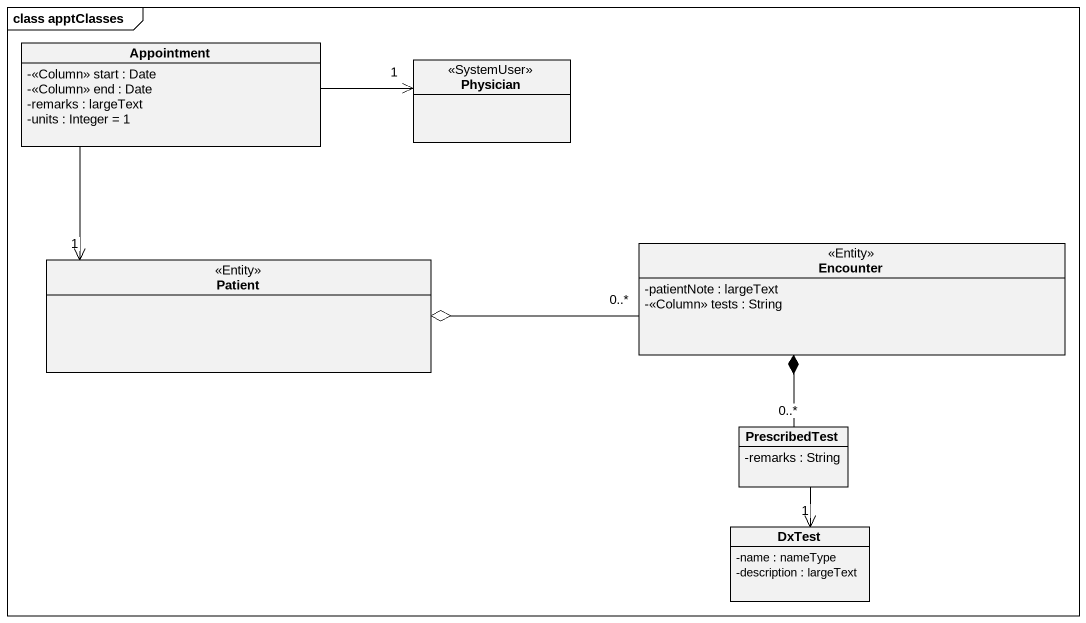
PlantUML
@startuml
mainframe class apptClasses
hide circle
hide empty members
skinparam classAttributeIconSize 0
class Appointment {
  -<<Column>> start : Date
  -<<Column>> end : Date
  -remarks : largeText
  -units : Integer = 1
}
class Physician <<SystemUser>>
class Patient <<Entity>>
class Encounter <<Entity>> {
  -patientNote : largeText
  -<<Column>> tests : String
}
class PrescribedTest {
  -remarks : String
}
class DxTest {
  -name : nameType
  -description : largeText
}
Appointment -right-> "1" Physician
Appointment --> "1" Patient
Patient o-right- "0..*" Encounter
Encounter *-- "0..*" PrescribedTest
PrescribedTest --> "1" DxTest
@enduml
